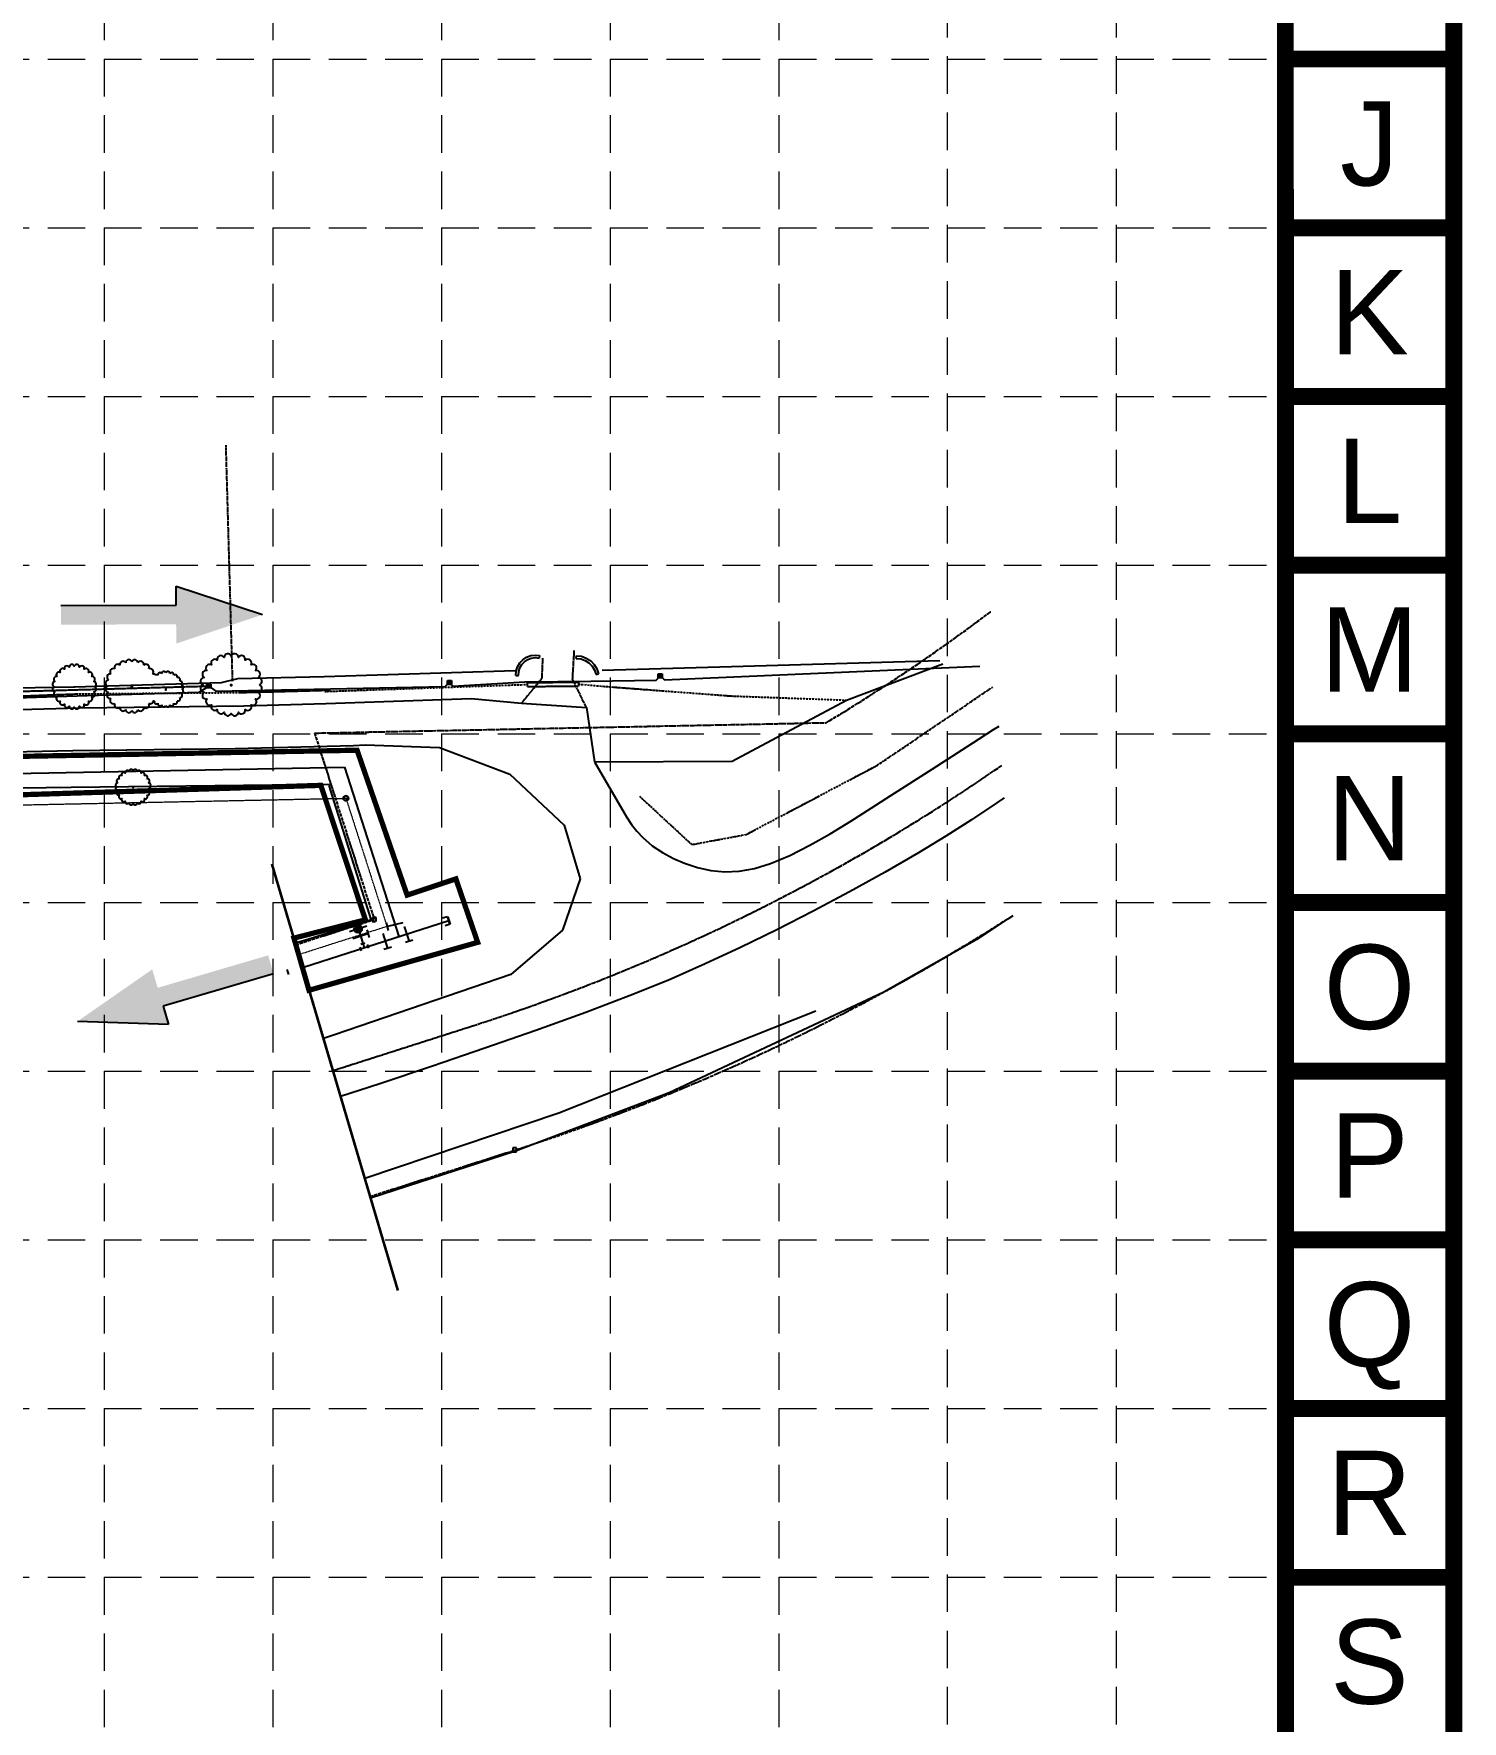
# Model space of a CAD drawing. Header units: inches. Extents: x 2602013 to 2607782, y 7036322 to 7039931.
# Drawn here: x 2607020 to 2607782, y 7038139 to 7039040 of the extents above; entities that cross this region are included whole.
import ezdxf
from ezdxf.enums import TextEntityAlignment as Align

# ---------------------------------------------------------------- set-up
doc = ezdxf.new("R2010")
doc.units = ezdxf.units.IN
doc.header["$MEASUREMENT"] = 0
for name, pattern in [('CENTER', [2.7, 2.5, -0.05, 0.1, -0.05]), ('DASHED', [0.8, 0.75, -0.05]), ('HIDDEN', [0.375, 0.25, -0.125]), ('PHANTOM', [2.1, 1.75, -0.05, 0.1, -0.05, 0.1, -0.05]), ('SCREEK', [1.04, 0.9, -0.035, 0, -0.035, 0, -0.035, 0, -0.035]), ('SPHANTOM', [1.35, 1, -0.05, 0.1, -0.05, 0.1, -0.05])]:
    doc.linetypes.add(name, pattern=pattern)
for name, color, linetype in [('ARROWS', 252, 'Continuous'), ('BASE', 7, 'Continuous'), ('CL', 7, 'CENTER'), ('DITCH', 7, 'SCREEK'), ('EASPH-PVMT', 7, 'Continuous'), ('EPVMT', 8, 'DASHED'), ('ETEL', 33, 'DASHED'), ('EWAT', 150, 'DASHED'), ('EXSTSEW', 5, 'DASHED'), ('FENCEBW', 7, 'BWF'), ('FENCEW', 252, 'WF'), ('FTB', 202, 'DASHED'), ('GRID', 254, 'HIDDEN'), ('LIMITS OF DISTURBANCE', 1, 'HIDDEN'), ('PL', 252, 'SPHANTOM'), ('PWAT', 4, 'Continuous'), ('ROW', 252, 'PHANTOM'), ('SILT FENCE', 200, 'Continuous'), ('TREE', 250, 'Continuous'), ('TREET', 250, 'Continuous'), ('WALL', 52, 'Continuous')]:
    doc.layers.add(name, color=color, linetype=linetype)
doc.styles.get("Standard").update_dxf_attribs({"font": 'ARIAL.TTF'})
doc.styles.add('UTIL', font='romans.shx', dxfattribs={"width": 0.9})
doc.linetypes.add('ASPH-E', pattern='A,0.45,-0.05,0.9,[138,ltypeshp.shx,S=0.013,R=0,X=0,Y=0],0.45', length=1.85)
doc.linetypes.add('ASPH-E2', pattern='A,0.45,-0.05,0.9,[138,ltypeshp.shx,S=-0.013,R=0,X=0,Y=0],0.45', length=1.85)
doc.linetypes.add('BWF', pattern='A,0.9,-0.05,[135,ltypeshp.shx,S=0.03,R=0,X=0,Y=0],-0.05', length=1)
doc.linetypes.add('FIBER OPTIC', pattern='A,3,-0.14,["FIBER",UTIL,S=0.08,R=0,X=-0.1,Y=-0.04],-0.24,3,-0.14,["OPTIC",UTIL,S=0.08,R=0,X=-0.1,Y=-0.05],-0.24', length=6.76)
doc.linetypes.add('SLOPE', pattern='A,0.65,-0.05,0.65,[139,ltypeshp.shx,S=0.025,R=0,X=0,Y=0],0.025', length=1.375)
doc.linetypes.add('SLOPE2', pattern='A,0.65,-0.05,0.65,[139,ltypeshp.shx,S=-0.025,R=0,X=0,Y=0],0.025', length=1.375)
doc.linetypes.add('TELE', pattern='A,0.8,-0.05,0.8,-0.05,0.8,-0.15,["TELE",UTIL,S=0.08,R=0,X=-0.1,Y=-0.04],-0.2', length=2.85)
doc.linetypes.add('WF', pattern='A,0.85,-0.04,[136,ltypeshp.shx,S=0.038,R=0,X=0,Y=0],-0.11', length=1)

# ---------------------------------------------------------------- blocks, each defined once
blk = doc.blocks.new('treet')
at = {"layer": 'TREET', "const_width": 0.5}
blk.add_lwpolyline([(-0.25, 0, 1), (0.25, 0, 1)], format="xyb", close=True, dxfattribs=at)
blk = doc.blocks.new('A$C33723172')
at = {"layer": 'ARROWS', "color": 7}
for p, q in [((11.14, 24.49), (5.46, 10.23)), ((7.83, 9.28), (0, 0)), ((5.46, 10.23), (7.83, 9.28))]:
    blk.add_line(p, q, dxfattribs=at)
for points in [[(11.14, 24.49), (8.77, 25.44), (5.46, 10.23), (3.08, 11.17)], [(0.7, 12.12), (7.83, 9.28), (0, 0), (7.83, 9.28)]]:
    blk.add_solid(points, dxfattribs=at)

msp = doc.modelspace()

# ---------------------------------------------------------------- linework, layer by layer
at = {"color": 4}
for p, q in [((2607191.91, 7038564.22, 776.34), (2607190.96, 7038566.85, 776.34)), ((2607194.59, 7038562.95, 776.34), (2607197.23, 7038563.9, 776.34)), ((2607208.79, 7038561.43), (2607207.82, 7038565.52)), ((2607216.48, 7038565.42), (2607208.3, 7038563.47)), ((2607217.3, 7038563.53, 776.34), (2607219.86, 7038555.53, 776.34)), ((2607240.42, 7038568.72, 776.34), (2607237.75, 7038567.87, 776.34)), ((2607241.7, 7038564.72, 776.34), (2607239.03, 7038563.87, 776.34)), ((2607241.49, 7038565.39), (2607240.63, 7038568.05)), ((2607190.64, 7038561.53, 776.34), (2607188.01, 7038560.58, 776.34)), ((2607189.92, 7038557.13, 776.34), (2607197.92, 7038559.69, 776.34)), ((2607196.17, 7038554.59, 776.34), (2607194.19, 7038553.88, 776.34)), ((2607197.28, 7038561.69, 776.34), (2607198.56, 7038557.69, 776.34)), ((2607197.51, 7038553.96, 776.34), (2607198.22, 7038551.99, 776.34)), ((2607205.84, 7038559.86, 776.34), (2607208.4, 7038551.86, 776.34)), ((2607221.86, 7038556.17, 776.34), (2607217.86, 7038554.89, 776.34)), ((2607193.56, 7038552.54, 776.34), (2607194.27, 7038550.56, 776.34)), ((2607210.4, 7038552.5, 776.34), (2607206.4, 7038551.22, 776.34)), ((2607155.74, 7038537.94), (2607154.88, 7038540.61))]:
    msp.add_line(p, q, dxfattribs=at)
at = {"const_width": 1.4}
msp.add_lwpolyline([(2607146.66, 7038596.84), (2607213.88, 7038369.3)], dxfattribs=at)
at = {"color": 4, "const_width": 2.1, "elevation": 776.34}
msp.add_lwpolyline([(2607192.97, 7038561.25, 1), (2607192.26, 7038563.23, 1)], format="xyb", close=True, dxfattribs=at)
at = {"color": 4, "const_width": 1.4, "elevation": 776.34}
msp.add_lwpolyline([(2607240.42, 7038568.72), (2607241.7, 7038564.72)], dxfattribs=at)
at = {"color": 4}
msp.add_circle((2607192.62, 7038562.24, 776.34), 2.1, dxfattribs=at)
at = {"layer": 'BASE', "color": 9}
msp.add_line((2607687.11, 7039836.31), (2607687.11, 7036416.31), dxfattribs=at)
at = {"layer": 'BASE', "const_width": 9}
for points in [[(2602017.11, 7036326.31), (2607777.11, 7036326.31), (2607777.11, 7039926.31), (2602017.11, 7039926.31)], [(2602106.91, 7036416.29), (2607687.36, 7036416.13), (2607687.25, 7039836.36), (2602108.05, 7039836.46)]]:
    msp.add_lwpolyline(points, close=True, dxfattribs=at)
for points in [[(2607777.11, 7039026.31), (2607687.11, 7039026.31)], [(2607777.11, 7038936.31), (2607687.11, 7038936.31)], [(2607777.11, 7038846.31), (2607687.11, 7038846.31)], [(2607777.11, 7038756.31), (2607687.11, 7038756.31)], [(2607777.11, 7038666.31), (2607687.11, 7038666.31)], [(2607777.11, 7038576.31), (2607687.11, 7038576.31)], [(2607777.11, 7038486.31), (2607687.11, 7038486.31)], [(2607777.11, 7038396.31), (2607687.11, 7038396.31)], [(2607777.11, 7038306.31), (2607687.11, 7038306.31)], [(2607777.11, 7038216.31), (2607687.11, 7038216.31)]]:
    msp.add_lwpolyline(points, dxfattribs=at)
at = {"layer": 'CL'}
msp.add_line((2607179.21, 7038486.66, 776.34), (2607253.82, 7038510.54, 776.34), dxfattribs=at)
msp.add_arc((2606927.83, 7039529.17, 776.34), 1069.52, 287.74616, 304.66006, dxfattribs=at)
at = {"layer": 'DITCH'}
for p, q in [((2607042.45, 7038687.62), (2607130, 7038688.35)), ((2607130, 7038688.35), (2607177.82, 7038689.61)), ((2607174.95, 7038688.93), (2607279.44, 7038692.51)), ((2607279.44, 7038692.51), (2607283.01, 7038692.62)), ((2607310.23, 7038692.83), (2607323.14, 7038691.68)), ((2607323.14, 7038691.68), (2607391.68, 7038686.5)), ((2607469.7, 7038649.56), (2607531.18, 7038691.27)), ((2606947.83, 7038683.96), (2607042.45, 7038687.62)), ((2607391.68, 7038686.5), (2607453.19, 7038684.29)), ((2607399.67, 7038612.61), (2607469.7, 7038649.56)), ((2607342.72, 7038633.02), (2607370.62, 7038607.23)), ((2607370.62, 7038607.23), (2607399.67, 7038612.61))]:
    msp.add_line(p, q, dxfattribs=at)
at = {"layer": 'EASPH-PVMT', "linetype": 'ASPH-E2'}
for p, q in [((2606948.11, 7038677.6), (2607044.08, 7038680.13)), ((2607044.08, 7038680.13), (2607131.61, 7038681.31)), ((2607131.61, 7038681.31), (2607175.43, 7038682.55)), ((2607175.43, 7038682.55), (2607253.03, 7038685.11)), ((2607253.03, 7038685.11), (2607279.85, 7038682.71)), ((2607279.85, 7038682.71), (2607314.43, 7038680.33)), ((2607314.43, 7038680.33), (2607318.79, 7038651.28)), ((2607531.61, 7038668.54), (2607534.54, 7038670.48)), ((2607498.89, 7038647.5), (2607520.46, 7038661.28)), ((2607520.46, 7038661.28), (2607531.61, 7038668.54)), ((2607318.79, 7038651.28), (2607335.81, 7038621.98)), ((2607476.81, 7038633.4), (2607498.89, 7038647.5)), ((2607455.42, 7038619.69), (2607466.26, 7038626.59)), ((2607466.26, 7038626.59), (2607476.81, 7038633.4)), ((2607533.36, 7038629.47), (2607519.83, 7038620.5)), ((2607537.34, 7038632.16), (2607533.36, 7038629.47)), ((2607335.81, 7038621.98), (2607338.41, 7038617.97)), ((2607338.41, 7038617.97), (2607341.3, 7038614.31)), ((2607444.47, 7038613.01), (2607455.42, 7038619.69)), ((2607519.83, 7038620.5), (2607506.16, 7038611.74)), ((2607341.3, 7038614.31), (2607344.46, 7038610.99)), ((2607344.46, 7038610.99), (2607349.58, 7038606.62)), ((2607433.58, 7038606.84), (2607444.47, 7038613.01)), ((2607506.16, 7038611.74), (2607491.63, 7038602.86)), ((2607349.58, 7038606.62), (2607355.09, 7038602.92)), ((2607355.09, 7038602.92), (2607360.88, 7038599.81)), ((2607360.88, 7038599.81), (2607366.84, 7038597.25)), ((2607412.69, 7038597.18), (2607422.93, 7038601.46)), ((2607422.93, 7038601.46), (2607433.58, 7038606.84)), ((2607491.63, 7038602.86), (2607473.79, 7038592.5)), ((2607366.84, 7038597.25), (2607373.76, 7038594.95)), ((2607373.76, 7038594.95), (2607380.85, 7038593.41)), ((2607380.85, 7038593.41), (2607388.19, 7038592.74)), ((2607388.19, 7038592.74), (2607395.89, 7038593.07)), ((2607395.89, 7038593.07), (2607404.03, 7038594.51)), ((2607404.03, 7038594.51), (2607412.69, 7038597.18)), ((2607473.79, 7038592.5), (2607454.84, 7038581.99)), ((2607454.84, 7038581.99), (2607435.37, 7038571.63)), ((2607435.37, 7038571.63), (2607416, 7038561.73)), ((2607416, 7038561.73), (2607396.66, 7038552.26)), ((2607396.66, 7038552.26), (2607377.79, 7038543.51)), ((2607359.05, 7038535.31), (2607340.1, 7038527.53)), ((2607377.79, 7038543.51), (2607359.05, 7038535.31)), ((2607340.1, 7038527.53), (2607314.16, 7038517.62)), ((2607314.16, 7038517.62), (2607287.48, 7038508.02)), ((2607287.48, 7038508.02), (2607260.3, 7038498.59)), ((2607260.3, 7038498.59), (2607232.35, 7038489.03)), ((2607232.35, 7038489.03), (2607204.22, 7038479.59)), ((2607204.22, 7038479.59), (2607183.32, 7038472.76))]:
    msp.add_line(p, q, dxfattribs=at)
at = {"layer": 'EASPH-PVMT', "linetype": 'ASPH-E'}
for p, q in [((2606948.67, 7038655.28), (2607040.42, 7038657.42)), ((2607040.42, 7038657.42), (2607127.12, 7038658.46)), ((2607127.12, 7038658.46), (2607190.21, 7038660.15)), ((2607190.21, 7038660.15), (2607196.35, 7038660.42)), ((2607196.35, 7038660.42), (2607236.02, 7038659.02)), ((2607236.02, 7038659.02), (2607273.66, 7038644.73)), ((2607273.66, 7038644.73), (2607302.54, 7038617.65)), ((2607302.54, 7038617.65), (2607311.13, 7038588.88)), ((2607311.13, 7038588.88), (2607301.59, 7038561.58)), ((2607301.59, 7038561.58), (2607274.14, 7038537.9)), ((2607274.14, 7038537.9), (2607180.11, 7038505.66)), ((2607180.11, 7038505.66), (2607174.15, 7038503.8))]:
    msp.add_line(p, q, dxfattribs=at)
at = {"layer": 'EPVMT', "color": 7}
for p, q in [((2607291.06, 7038706.74), (2607290.56, 7038695.71)), ((2607307.06, 7038695.4), (2607307.98, 7038710.79)), ((2607290.56, 7038695.71), (2607279.85, 7038682.71)), ((2607314.43, 7038680.33), (2607307.06, 7038695.4))]:
    msp.add_line(p, q, dxfattribs=at)
at = {"layer": 'ETEL', "color": 252, "linetype": 'TELE', "ltscale": 0.8}
for p, q in [((2607351.7, 7038695.02), (2607353.73, 7038697.23)), ((2607353.73, 7038697.23), (2607356.01, 7038695.16)), ((2607356.01, 7038695.16), (2607524.34, 7038702.38)), ((2607048.04, 7038686.81), (2607107.87, 7038688.54)), ((2607107.87, 7038688.54), (2607113.09, 7038691.82)), ((2607113.09, 7038691.82), (2607116.69, 7038689.15)), ((2607116.69, 7038689.15), (2607239.1, 7038691.57)), ((2607239.1, 7038691.57), (2607241.37, 7038693.63)), ((2607241.37, 7038693.63), (2607243.18, 7038691.75)), ((2607243.18, 7038691.75), (2607281.51, 7038694)), ((2607281.51, 7038694), (2607316.83, 7038694.34)), ((2607316.83, 7038694.34), (2607351.7, 7038695.02)), ((2606969.09, 7038684.03), (2607048.04, 7038686.81))]:
    msp.add_line(p, q, dxfattribs=at)
at = {"layer": 'ETEL', "color": 252}
for p, q in [((2607352.68, 7038698.28), (2607354.78, 7038696.18)), ((2607354.78, 7038698.28), (2607352.68, 7038696.18)), ((2606478.07, 7038673.97), (2607113.09, 7038691.82)), ((2607112.04, 7038692.87), (2607114.14, 7038690.77)), ((2607114.14, 7038692.87), (2607112.04, 7038690.77)), ((2607240.32, 7038694.68), (2607242.42, 7038692.58)), ((2607242.42, 7038694.68), (2607240.32, 7038692.58))]:
    msp.add_line(p, q, dxfattribs=at)
at = {"layer": 'ETEL', "color": 252, "linetype": 'FIBER OPTIC'}
for p, q in [((2607299.78, 7038464.14), (2607436.89, 7038518.51)), ((2607196.15, 7038429.33), (2607299.78, 7038464.14))]:
    msp.add_line(p, q, dxfattribs=at)
at = {"layer": 'ETEL', "color": 252}
for points in [[(2607352.68, 7038698.28), (2607354.78, 7038698.28), (2607354.78, 7038696.18), (2607352.68, 7038696.18)], [(2607112.04, 7038692.87), (2607114.14, 7038692.87), (2607114.14, 7038690.77), (2607112.04, 7038690.77)], [(2607240.32, 7038694.68), (2607242.42, 7038694.68), (2607242.42, 7038692.58), (2607240.32, 7038692.58)]]:
    msp.add_lwpolyline(points, close=True, dxfattribs=at)
at = {"layer": 'EWAT', "color": 145, "lineweight": 18}
for p, q in [((2606965.14, 7038627.42), (2607186.14, 7038631.92)), ((2607186.14, 7038631.92), (2607208.04, 7038563.5)), ((2607208.04, 7038563.5), (2607160.96, 7038548.44))]:
    msp.add_line(p, q, dxfattribs=at)
at = {"layer": 'EWAT', "color": 145}
for p in [(2607185.15, 7038632.91), (2607187.13, 7038632.91)]:
    msp.add_line(p, (2607186.14, 7038630.52), dxfattribs=at)
msp.add_circle((2607186.14, 7038631.92), 1.4, dxfattribs=at)
at = {"layer": 'EXSTSEW'}
for p, q in [((2607283, 7038693.67), (2607310.22, 7038693.88)), ((2607283.01, 7038691.57), (2607283, 7038693.67)), ((2607283.01, 7038691.57), (2607310.24, 7038691.78)), ((2607310.22, 7038693.88), (2607310.24, 7038691.78))]:
    msp.add_line(p, q, dxfattribs=at)
at = {"layer": 'FENCEBW'}
for p, q in [((2606941.88, 7038689.68), (2607041.28, 7038691.31)), ((2607041.28, 7038691.31), (2607119.73, 7038693.77)), ((2607119.73, 7038693.77), (2607128.56, 7038695.74)), ((2607039.53, 7038637.69), (2606951.89, 7038636.32)), ((2607177.36, 7038639.34), (2607039.53, 7038637.69)), ((2607177.28, 7038638.72), (2607177.36, 7038639.34)), ((2607199.65, 7038567.33), (2607177.28, 7038638.72)), ((2607163.46, 7038556.13), (2607199.65, 7038567.33)), ((2607541.93, 7038569.46), (2607522.71, 7038556.66)), ((2607159.11, 7038554.71), (2607163.46, 7038556.13)), ((2607522.71, 7038556.66), (2607472.64, 7038528.29)), ((2607472.64, 7038528.29), (2607358.55, 7038474.71)), ((2607358.55, 7038474.71), (2607276.58, 7038443.63)), ((2607276.58, 7038443.63), (2607199.33, 7038418.54))]:
    msp.add_line(p, q, dxfattribs=at)
at = {"layer": 'FENCEW', "ltscale": 0.3}
for p, q in [((2607174.61, 7038696.82), (2607276.36, 7038700.07)), ((2607322.76, 7038700.19), (2607391.82, 7038702.28)), ((2607391.82, 7038702.28), (2607502.99, 7038705.44)), ((2607128.56, 7038695.74), (2607174.61, 7038696.82))]:
    msp.add_line(p, q, dxfattribs=at)
at = {"layer": 'FTB', "color": 252, "linetype": 'SLOPE2'}
for p, q in [((2607453.19, 7038684.29), (2607504.57, 7038703.67)), ((2607392.14, 7038651.71), (2607453.19, 7038684.29)), ((2607318.79, 7038651.28), (2607392.14, 7038651.71))]:
    msp.add_line(p, q, dxfattribs=at)
at = {"layer": 'FTB', "color": 252, "linetype": 'SLOPE'}
for p, q in [((2607392.14, 7038651.71), (2607453.19, 7038684.29)), ((2607318.79, 7038651.28), (2607392.14, 7038651.71))]:
    msp.add_line(p, q, dxfattribs=at)
at = {"layer": 'GRID', "color": 252, "linetype": 'HIDDEN', "lineweight": 0, "ltscale": 80}
for p, q in [((2607057.11, 7039836.31), (2607057.11, 7036685.92)), ((2607147.11, 7039836.31), (2607147.11, 7036685.92)), ((2607237.11, 7039836.31), (2607237.11, 7036685.92)), ((2607327.11, 7039836.31), (2607327.11, 7036685.92)), ((2607417.11, 7039836.31), (2607417.11, 7036685.92)), ((2607506.95, 7039837.79), (2607506.95, 7036685.92)), ((2607596.95, 7039837.79), (2607596.95, 7036685.92)), ((2602107.11, 7039026.31), (2607687.11, 7039026.31)), ((2602107.11, 7038936.31), (2607687.11, 7038936.31)), ((2602107.11, 7038846.31), (2607687.11, 7038846.31)), ((2602107.11, 7038756.31), (2607687.11, 7038756.31)), ((2602107.11, 7038666.31), (2607687.11, 7038666.31)), ((2602107.11, 7038576.31), (2607687.11, 7038576.31)), ((2602107.11, 7038486.31), (2607687.11, 7038486.31)), ((2602107.11, 7038396.31), (2607687.11, 7038396.31)), ((2602107.11, 7038306.31), (2607687.11, 7038306.31)), ((2602107.11, 7038216.31), (2607687.11, 7038216.31))]:
    msp.add_line(p, q, dxfattribs=at)
at = {"layer": 'LIMITS OF DISTURBANCE', "ltscale": 30, "const_width": 2.8}
msp.add_lwpolyline([(2606041.27, 7038626.66), (2606519.25, 7038621.63), (2606914.11, 7038630.7), (2607172.76, 7038638.81), (2607196.56, 7038567.09), (2607158.41, 7038557.31), (2607166.46, 7038529.49), (2607256.43, 7038555.06), (2607244.8, 7038588.91), (2607218.81, 7038580.25), (2607192.11, 7038657.55), (2606878.56, 7038651.83), (2606428.98, 7038637.37), (2606165.68, 7038636.32)], dxfattribs=at)
at = {"layer": 'PL'}
msp.add_line((2607122.02, 7038820.26), (2607125.55, 7038694.31), dxfattribs=at)
at = {"layer": 'PWAT', "color": 4, "linetype": 'Continuous', "lineweight": 25}
for p, q in [((2606299.69, 7038631.32), (2607185.47, 7038648.57)), ((2607185.47, 7038648.57), (2607214.39, 7038558.19))]:
    msp.add_line(p, q, dxfattribs=at)
at = {"layer": 'PWAT', "color": 4, "lineweight": 25}
for p, q in [((2607162.95, 7038541.72, 776.34), (2607241.06, 7038566.72, 776.34)), ((2607193.33, 7038560.26, 776.34), (2607195.89, 7038552.26, 776.34))]:
    msp.add_line(p, q, dxfattribs=at)
at = {"layer": 'ROW'}
for p, q in [((2607169.38, 7038666.69, 776.34), (2607442.35, 7038672.25, 776.34)), ((2607169.38, 7038666.69, 776.34), (2607201.22, 7038567.2, 776.34)), ((2607159.38, 7038553.81, 776.34), (2607201.22, 7038567.2, 776.34)), ((2607199.05, 7038419.51, 776.34), (2607275.16, 7038443.87, 776.34))]:
    msp.add_line(p, q, dxfattribs=at)
for points in [[(2607202.27, 7038566.15), (2607202.27, 7038568.25), (2607200.17, 7038568.25), (2607200.17, 7038566.15)], [(2607277.22, 7038443.27), (2607277.22, 7038445.37), (2607275.12, 7038445.37), (2607275.12, 7038443.27)]]:
    msp.add_lwpolyline(points, close=True, dxfattribs=at)
for radius, start, end in [(999.52, 300.98182, 307.05119), (1139.52, 287.74616, 302.6102)]:
    msp.add_arc((2606927.83, 7039529.17, 776.34), radius, start, end, dxfattribs=at)
at = {"layer": 'TREE'}
for points in [[(2607139.98, 7038692.47, 0.836526), (2607139.46, 7038696.39, 0.836526), (2607137.95, 7038700.04, 0.836526), (2607135.55, 7038703.17, 0.836526), (2607132.41, 7038705.58, 0.836526), (2607128.76, 7038707.09, 0.832239), (2607124.97, 7038707.71, 0.832239), (2607121.19, 7038707.09, 0.836526), (2607117.54, 7038705.58, 0.836526), (2607114.4, 7038703.17, 0.836526), (2607111.99, 7038700.04, 0.836526), (2607110.48, 7038696.39, 0.836526), (2607109.97, 7038692.47, 0.836526), (2607110.48, 7038688.55, 0.836526), (2607111.99, 7038684.9, 0.836526), (2607114.4, 7038681.77, 0.836526), (2607117.54, 7038679.36, 0.836526), (2607121.19, 7038677.85, 0.832239), (2607124.97, 7038677.24, 0.832239), (2607128.76, 7038677.85, 0.836526), (2607132.41, 7038679.36, 0.836526), (2607135.55, 7038681.77, 0.836526), (2607137.95, 7038684.9, 0.836526), (2607139.46, 7038688.55, 0.836526)], [(2607052, 7038691.44, 0.836526), (2607051.63, 7038694.24, 0.836526), (2607050.55, 7038696.84, 0.836526), (2607048.83, 7038699.08, 0.836526), (2607046.59, 7038700.8, 0.836526), (2607043.99, 7038701.88, 0.832239), (2607041.28, 7038702.32, 0.832239), (2607038.58, 7038701.88, 0.836526), (2607035.97, 7038700.8, 0.836526), (2607033.73, 7038699.08, 0.836526), (2607032.01, 7038696.84, 0.836526), (2607030.93, 7038694.24, 0.836526), (2607030.56, 7038691.44, 0.836526), (2607030.93, 7038688.64, 0.836526), (2607032.01, 7038686.03, 0.836526), (2607033.73, 7038683.79, 0.836526), (2607035.97, 7038682.07, 0.836526), (2607038.58, 7038680.99, 0.832239), (2607041.28, 7038680.56, 0.832239), (2607043.99, 7038680.99, 0.836526), (2607046.59, 7038682.07, 0.836526), (2607048.83, 7038683.79, 0.836526), (2607050.55, 7038686.03, 0.836526), (2607051.63, 7038688.64, 0.836526)], [(2607081.22, 7038637.89, 0.836526), (2607080.93, 7038640.13, 0.836526), (2607080.06, 7038642.22, 0.836526), (2607078.69, 7038644.01, 0.836526), (2607076.9, 7038645.38, 0.836526), (2607074.81, 7038646.25, 0.832239), (2607072.65, 7038646.6, 0.832239), (2607070.48, 7038646.25, 0.836526), (2607068.4, 7038645.38, 0.836526), (2607066.61, 7038644.01, 0.836526), (2607065.23, 7038642.22, 0.836526), (2607064.37, 7038640.13, 0.836526), (2607064.07, 7038637.89, 0.836526), (2607064.37, 7038635.65, 0.836526), (2607065.23, 7038633.57, 0.836526), (2607066.61, 7038631.78, 0.836526), (2607068.4, 7038630.4, 0.836526), (2607070.48, 7038629.54, 0.832239), (2607072.65, 7038629.19, 0.832239), (2607074.81, 7038629.54, 0.836526), (2607076.9, 7038630.4, 0.836526), (2607078.69, 7038631.78, 0.836526), (2607080.06, 7038633.57, 0.836526), (2607080.93, 7038635.65, 0.836526)]]:
    msp.add_lwpolyline(points, format="xyb", close=True, dxfattribs=at)
for centre, radius, start, end in [((2607070.34, 7038704.23), 1.67, 19.66136, 178.73552), ((2607073.49, 7038704.23), 1.67, 1.26448, 160.33864), ((2607060.43, 7038696.54), 1.72, 77.67327, 237.32673), ((2607062.06, 7038699.38), 1.72, 62.67327, 222.32673), ((2607064.38, 7038701.7), 1.72, 47.67327, 207.32673), ((2607067.22, 7038703.34), 1.72, 32.67327, 192.32673), ((2607076.61, 7038703.34), 1.72, 347.67327, 147.32673), ((2607079.45, 7038701.7), 1.72, 332.67327, 132.32673), ((2607081.77, 7038699.38), 1.72, 317.67327, 117.32673), ((2607083.41, 7038696.54), 1.72, 46.00378, 102.32673), ((2607085.05, 7038696.72), 1.15, 47.67327, 112.64546), ((2607086.94, 7038697.82), 1.15, 32.67327, 192.32673), ((2607089.02, 7038698.41), 1.11, 19.66136, 178.73552), ((2607091.12, 7038698.41), 1.11, 1.26448, 160.33864), ((2607093.2, 7038697.82), 1.15, 347.67327, 147.32673), ((2607095.09, 7038696.72), 1.15, 332.67327, 132.32673), ((2607059.58, 7038693.38), 1.72, 92.67327, 252.32673), ((2607059.58, 7038690.1), 1.72, 107.67327, 267.32673), ((2607060.43, 7038686.93), 1.72, 122.67327, 282.32673), ((2607096.64, 7038695.18), 1.15, 317.67327, 117.32673), ((2607097.73, 7038693.29), 1.15, 302.67327, 102.32673), ((2607098.29, 7038691.17), 1.15, 287.67327, 87.32673), ((2607098.29, 7038688.99), 1.15, 272.67327, 72.32673), ((2607062.06, 7038684.09), 1.72, 137.67327, 297.32673), ((2607064.38, 7038681.77), 1.72, 152.67327, 312.32673), ((2607067.22, 7038680.14), 1.72, 167.67327, 327.32673), ((2607070.34, 7038679.24), 1.67, 181.26448, 340.33864), ((2607073.49, 7038679.24), 1.67, 199.66136, 358.73552), ((2607076.61, 7038680.14), 1.72, 212.67327, 12.32673), ((2607079.45, 7038681.77), 1.72, 227.67327, 27.32673), ((2607081.77, 7038684.09), 1.72, 242.67327, 359.24655), ((2607083.5, 7038684.98), 1.15, 268.5504, 297.32673), ((2607085.05, 7038683.44), 1.15, 152.67327, 312.32673), ((2607086.94, 7038682.35), 1.15, 167.67327, 327.32673), ((2607089.02, 7038681.75), 1.11, 181.26448, 340.33864), ((2607091.12, 7038681.75), 1.11, 199.66136, 358.73552), ((2607093.2, 7038682.35), 1.15, 212.67327, 12.32673), ((2607095.09, 7038683.44), 1.15, 227.67327, 27.32673), ((2607096.64, 7038684.98), 1.15, 242.67327, 42.32673), ((2607097.73, 7038686.88), 1.15, 257.67327, 57.32673)]:
    msp.add_arc(centre, radius, start, end, dxfattribs=at)
at = {"layer": 'TREET'}
for centre, major_axis, start_param, end_param in [((2607071.92, 7038691.59), (-0.247, 0.247), 3.926991, 7.068583), ((2607071.92, 7038691.59), (-0.247, 0.247), 0.785398, 3.926991), ((2607090.07, 7038689.98), (0.165, 0.165), 5.497787, 8.63938), ((2607090.07, 7038689.98), (0.165, 0.165), 2.356194, 5.497787)]:
    msp.add_ellipse(centre, major_axis=major_axis, ratio=1, start_param=start_param, end_param=end_param, dxfattribs=at)
at = {"layer": 'WALL', "color": 7}
for p, q in [((2607280.48, 7038705.87), (2607282.47, 7038707.2)), ((2607281.39, 7038704.8), (2607283.11, 7038705.95)), ((2607282.47, 7038707.2), (2607284.7, 7038708.05)), ((2607283.11, 7038705.95), (2607285.05, 7038706.68)), ((2607284.7, 7038708.05), (2607287.07, 7038708.36)), ((2607285.05, 7038706.68), (2607287.1, 7038706.95)), ((2607287.07, 7038708.36), (2607289.37, 7038708.13)), ((2607287.1, 7038706.95), (2607289.23, 7038706.74)), ((2607289.37, 7038708.13), (2607289.23, 7038706.74)), ((2607308.94, 7038706.57), (2607309.09, 7038707.96)), ((2607308.94, 7038706.57), (2607311.44, 7038706.29)), ((2607309.09, 7038707.96), (2607311.76, 7038707.67)), ((2607311.44, 7038706.29), (2607313.75, 7038705.48)), ((2607311.76, 7038707.67), (2607314.36, 7038706.75)), ((2607314.36, 7038706.75), (2607316.7, 7038705.27)), ((2607276.82, 7038697.46), (2607276.96, 7038699.77)), ((2607276.82, 7038697.46), (2607278.21, 7038697.37)), ((2607276.96, 7038699.77), (2607277.65, 7038702.05)), ((2607277.65, 7038702.05), (2607278.85, 7038704.13)), ((2607278.21, 7038697.37), (2607278.35, 7038699.52)), ((2607278.35, 7038699.52), (2607278.95, 7038701.5)), ((2607278.85, 7038704.13), (2607280.48, 7038705.87)), ((2607278.95, 7038701.5), (2607279.98, 7038703.29)), ((2607279.98, 7038703.29), (2607281.39, 7038704.8)), ((2607313.75, 7038705.48), (2607315.81, 7038704.17)), ((2607315.81, 7038704.17), (2607317.52, 7038702.43)), ((2607316.7, 7038705.27), (2607318.63, 7038703.29)), ((2607317.52, 7038702.43), (2607318.79, 7038700.34)), ((2607318.63, 7038703.29), (2607320.07, 7038700.93)), ((2607318.79, 7038700.34), (2607319.58, 7038697.94)), ((2607319.58, 7038697.94), (2607320.91, 7038698.38)), ((2607320.07, 7038700.93), (2607320.91, 7038698.38))]:
    msp.add_line(p, q, dxfattribs=at)

# ---------------------------------------------------------------- block references
at = {"layer": 'SILT FENCE', "color": 0, "ltscale": 30, "zscale": 4}
for p, xscale, yscale, rotation in [((2607141.66, 7038729.89), 3.99999999912486, 4, 111.8498237540236), ((2607042.96, 7038512.91), 3.999999999210294, 4.000000000564611, 308.1139277755844)]:
    msp.add_blockref('A$C33723172', p, dxfattribs=dict(at, xscale=xscale, yscale=yscale, rotation=rotation))
at = {"layer": 'TREET'}
for p, xscale, yscale, zscale in [((2607041.28, 7038691.31), 1.16620000032708, 1.166199999861419, 1.166199999970908), ((2607124.97, 7038692.29), 1.632679999805987, 1.632679999805987, 1.632679999959271), ((2607072.65, 7038637.79), 0.9329599998891354, 0.9329600008204579, 0.9329599999767262)]:
    msp.add_blockref('treet', p, dxfattribs=dict(at, xscale=xscale, yscale=yscale, zscale=zscale))

# ---------------------------------------------------------------- texts
at = {"layer": 'BASE'}
for s, p in [('J', (2607732.11, 7038981.31)), ('K', (2607732.11, 7038891.31)), ('L', (2607732.11, 7038801.31)), ('M', (2607732.11, 7038711.31)), ('N', (2607732.11, 7038621.31)), ('O', (2607732.11, 7038531.31)), ('P', (2607732.11, 7038441.31)), ('Q', (2607732.11, 7038351.31)), ('R', (2607732.11, 7038261.31)), ('S', (2607732.11, 7038171.31))]:
    msp.add_text(s, height=45, dxfattribs=at).set_placement(p, align=Align.MIDDLE_CENTER)

doc.saveas('drawing.dxf')
